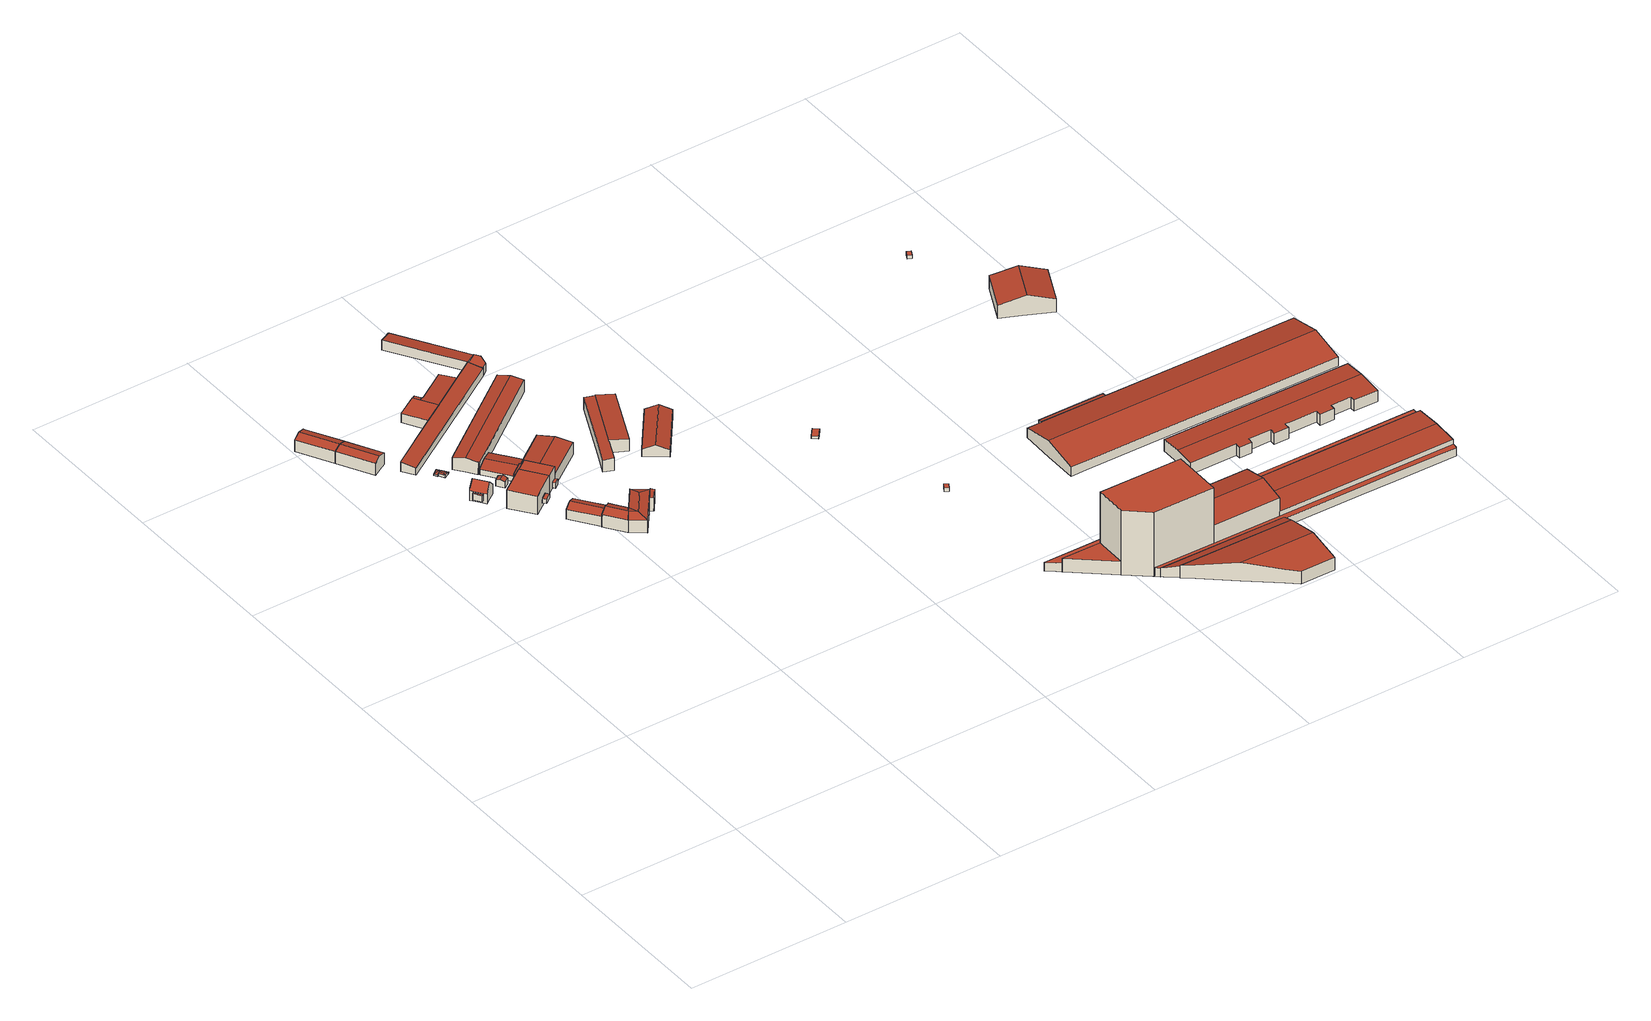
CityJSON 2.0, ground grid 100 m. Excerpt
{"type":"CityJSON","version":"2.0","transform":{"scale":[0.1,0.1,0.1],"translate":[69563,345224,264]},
"CityObjects":{
"building1":{"type":"Building","attributes":{"LoD1 Hoehe":8.53,"Traufenhoehe":7.76,"Firsthoehe":9.3,"Dachflaeche":261.04,"Grundflaeche":250.42,"Grundhoehe":266,"usage":"autoGebMod"},"geometry":[{"type":"MultiSurface","lod":"3","boundaries":[[[0,1,2,3,4]],[[5,1,0,6]],[[7,8,9,6,0,4]],[[9,10,5,6]],[[10,11,12,2,1,5]],[[2,12,13,7,4,3]],[[8,7,13,12,11,10,9]]],"semantics":{"surfaces":[{"type":"RoofSurface","Flaeche":130.96,"Neigung":16.41,"Ausrichtung":61.13},{"type":"RoofSurface","Flaeche":130.09,"Neigung":16.4,"Ausrichtung":-118.85},{"type":"WallSurface"},{"type":"GroundSurface"}],"values":[0,1,2,2,2,2,3]}}]},
"building2":{"type":"Building","attributes":{"LoD1 Hoehe":8.63,"Traufenhoehe":7.85,"Firsthoehe":9.41,"Dachflaeche":257.78,"Grundflaeche":247.1,"Grundhoehe":265.9,"usage":"autoGebMod"},"geometry":[{"type":"MultiSurface","lod":"3","boundaries":[[[1,14,15,16]],[[17,14,1,18]],[[19,20,17,18]],[[20,21,22,15,14,17]],[[22,23,16,15]],[[16,23,24,19,18,1]],[[20,19,24,23,22,21]]],"semantics":{"surfaces":[{"type":"RoofSurface","Flaeche":128.46,"Neigung":16.55,"Ausrichtung":61.15},{"type":"RoofSurface","Flaeche":129.33,"Neigung":16.55,"Ausrichtung":-118.85},{"type":"WallSurface"},{"type":"GroundSurface"}],"values":[0,1,2,2,2,2,3]}}]},
"building3":{"type":"Building","attributes":{"LoD1 Hoehe":4.12,"Traufenhoehe":4.12,"Firsthoehe":4.12,"Dachflaeche":5.31,"Grundflaeche":5.31,"Grundhoehe":268.57,"usage":"autoGebMod"},"geometry":[{"type":"MultiSurface","lod":"3","boundaries":[[[25,26,27,28]],[[29,30,28,27]],[[30,31,25,28]],[[31,32,26,25]],[[32,29,27,26]],[[32,31,30,29]]],"semantics":{"surfaces":[{"type":"RoofSurface","Flaeche":5.31,"Neigung":0},{"type":"WallSurface"},{"type":"GroundSurface"}],"values":[0,1,1,1,1,2]}}]},
"building4":{"type":"Building","attributes":{"LoD1 Hoehe":8.85,"Traufenhoehe":6.51,"Firsthoehe":11.18,"Dachflaeche":128.93,"Grundflaeche":91.38,"Grundhoehe":267.08,"usage":"autoGebMod"},"geometry":[{"type":"MultiSurface","lod":"3","boundaries":[[[33,34,35,36,37]],[[38,39,40,41,35,34,42]],[[43,44,45,46,41,40,39,38]],[[46,47,48,36,35,41]],[[48,49,37,36]],[[49,50,51,52,43,38,42,34,33,37]],[[43,52,51,50,49,48,47,46,45,44]]],"semantics":{"surfaces":[{"type":"RoofSurface","Flaeche":64.51,"Neigung":44.87,"Ausrichtung":55.11},{"type":"RoofSurface","Flaeche":64.43,"Neigung":44.86,"Ausrichtung":-124.88},{"type":"WallSurface"},{"type":"GroundSurface"}],"values":[0,1,2,2,2,2,3]}}]},
"building5":{"type":"Building","attributes":{"LoD1 Hoehe":1.7,"Traufenhoehe":1.61,"Firsthoehe":1.78,"Dachflaeche":12.94,"Grundflaeche":12.86,"Grundhoehe":265.36,"usage":"autoGebMod"},"geometry":[{"type":"MultiSurface","lod":"3","boundaries":[[[53,54,55,56,57]],[[55,58,56]],[[59,58,55,54,60,61]],[[62,63,59,61]],[[63,64,58,59]],[[64,65,66,57,56,58]],[[66,67,53,57]],[[67,68,69,62,61,60,54,53]],[[64,63,62,69,68,67,66,65]]],"semantics":{"surfaces":[{"type":"RoofSurface","Flaeche":5.03,"Neigung":6.43,"Ausrichtung":57.88},{"type":"RoofSurface","Flaeche":2.59,"Neigung":6.15,"Ausrichtung":147.58},{"type":"RoofSurface","Flaeche":5.32,"Neigung":6.18,"Ausrichtung":-118.44},{"type":"WallSurface"},{"type":"GroundSurface"}],"values":[0,1,2,3,3,3,3,3,4]}}]},
"building6":{"type":"Building","attributes":{"LoD1 Hoehe":1.54,"Traufenhoehe":0.931,"Firsthoehe":2.15,"Dachflaeche":18.55,"Grundflaeche":16.25,"Grundhoehe":265.14,"usage":"autoGebMod"},"geometry":[{"type":"MultiSurface","lod":"3","boundaries":[[[70,71,72,73,74,75]],[[76,77,78,79,80,71,70,81,82]],[[83,72,71,80,84]],[[85,86,87,88,81,70,75,74]],[[88,89,90,76,82,81]],[[90,91,77,76]],[[91,92,93,79,78,77]],[[93,94,80,79]],[[94,95,84,80]],[[95,96,83,84]],[[96,97,98,85,74,73,72,83]],[[87,86,85,98,97,96,95,94,93,92,91,90,89,88]]],"semantics":{"surfaces":[{"type":"RoofSurface","Flaeche":3.87,"Neigung":28.68,"Ausrichtung":-128.08},{"type":"RoofSurface","Flaeche":10.02,"Neigung":28.77,"Ausrichtung":53.07},{"type":"RoofSurface","Flaeche":4.66,"Neigung":29.2,"Ausrichtung":-33.5},{"type":"WallSurface"},{"type":"GroundSurface"}],"values":[0,1,2,3,3,3,3,3,3,3,3,4]}}]},
"building7":{"type":"Building","attributes":{"LoD1 Hoehe":4.54,"Traufenhoehe":4.02,"Firsthoehe":5.05,"Dachflaeche":22.39,"Grundflaeche":20.89,"Grundhoehe":266.48,"usage":"autoGebMod"},"geometry":[{"type":"MultiSurface","lod":"3","boundaries":[[[99,100,101,102]],[[103,100,99,104]],[[105,106,103,104]],[[106,107,108,101,100,103]],[[108,109,102,101]],[[102,109,110,105,104,99]],[[106,105,110,109,108,107]]],"semantics":{"surfaces":[{"type":"RoofSurface","Flaeche":11.19,"Neigung":21.06,"Ausrichtung":146.24},{"type":"RoofSurface","Flaeche":11.19,"Neigung":21.06,"Ausrichtung":-33.76},{"type":"WallSurface"},{"type":"GroundSurface"}],"values":[0,1,2,2,2,2,3]}}]},
"building8":{"type":"Building","attributes":{"LoD1 Hoehe":2.71,"Traufenhoehe":2.71,"Firsthoehe":2.71,"Dachflaeche":12.69,"Grundflaeche":12.69,"Grundhoehe":268.35,"usage":"autoGebMod"},"geometry":[{"type":"MultiSurface","lod":"3","boundaries":[[[111,112,113,114]],[[115,116,114,113]],[[116,117,111,114]],[[117,118,112,111]],[[118,115,113,112]],[[118,117,116,115]]],"semantics":{"surfaces":[{"type":"RoofSurface","Flaeche":12.69,"Neigung":0},{"type":"WallSurface"},{"type":"GroundSurface"}],"values":[0,1,1,1,1,2]}}]},
"building9":{"type":"Building","attributes":{"LoD1 Hoehe":12.13,"Traufenhoehe":12.13,"Firsthoehe":12.13,"Dachflaeche":329.48,"Grundflaeche":329.48,"Grundhoehe":265.97,"usage":"autoGebMod"},"children":["building9-1"],"geometry":[{"type":"MultiSurface","lod":"3","boundaries":[[[119,120,121,122,123,124,125]],[[120,119,126,127,128,129,122,121]],[[129,130,123,122]],[[130,131,132,125,124,123]],[[132,126,119,125]],[[127,126,132,131,130,129,128]]],"semantics":{"surfaces":[{"type":"RoofSurface","Flaeche":329.48,"Neigung":0},{"type":"WallSurface"},{"type":"GroundSurface"}],"values":[0,1,1,1,1,2]}}]},
"building9-1":{"type":"BuildingPart","attributes":{"LoD1 Hoehe":11.63,"Traufenhoehe":11.63,"Firsthoehe":11.63,"Dachflaeche":153.76,"Grundflaeche":153.76,"Grundhoehe":265.97},"parents":["building9"],"geometry":[{"type":"MultiSurface","lod":"3","boundaries":[[[133,134,135,136,137,138]],[[129,139,140,141,138,137,136,135]],[[141,142,133,138]],[[142,130,134,133]],[[130,129,135,134]],[[129,130,142,141,140,139]]],"semantics":{"surfaces":[{"type":"RoofSurface","Flaeche":153.76,"Neigung":0},{"type":"WallSurface"},{"type":"GroundSurface"}],"values":[0,1,1,1,1,2]}}]},
"building10":{"type":"Building","attributes":{"LoD1 Hoehe":7.13,"Traufenhoehe":6.23,"Firsthoehe":8.02,"Dachflaeche":216.23,"Grundflaeche":204.34,"Grundhoehe":268.24,"usage":"autoGebMod"},"geometry":[{"type":"MultiSurface","lod":"3","boundaries":[[[143,144,145,146,147]],[[148,144,143,149,150]],[[151,152,153,154,150,149,143,147]],[[154,155,148,150]],[[155,156,157,145,144,148]],[[145,157,158,151,147,146]],[[158,157,156,155,154,153,152,151]]],"semantics":{"surfaces":[{"type":"RoofSurface","Flaeche":108.15,"Neigung":19.09,"Ausrichtung":54.05},{"type":"RoofSurface","Flaeche":108.08,"Neigung":19.09,"Ausrichtung":-125.95},{"type":"WallSurface"},{"type":"GroundSurface"}],"values":[0,1,2,2,2,2,3]}}]},
"building11":{"type":"Building","attributes":{"LoD1 Hoehe":8.85,"Traufenhoehe":8.85,"Firsthoehe":8.85,"Dachflaeche":25.17,"Grundflaeche":25.17,"Grundhoehe":265.88,"usage":"autoGebMod"},"geometry":[{"type":"MultiSurface","lod":"3","boundaries":[[[159,160,161,162,163]],[[164,165,166,160,159,163]],[[166,167,161,160]],[[167,168,162,161]],[[168,164,163,162]],[[164,168,167,166,165]]],"semantics":{"surfaces":[{"type":"RoofSurface","Flaeche":25.17,"Neigung":0},{"type":"WallSurface"},{"type":"GroundSurface"}],"values":[0,1,1,1,1,2]}}]},
"building12":{"type":"Building","attributes":{"LoD1 Hoehe":4.39,"Traufenhoehe":3.6,"Firsthoehe":5.19,"Dachflaeche":329.76,"Grundflaeche":323.41,"Grundhoehe":264.72,"usage":"autoGebMod"},"geometry":[{"type":"MultiSurface","lod":"3","boundaries":[[[169,170,171,172,173,174]],[[175,170,169,176,177,178,179,180]],[[181,182,178,177]],[[182,183,179,178]],[[183,184,180,179]],[[184,185,186,187,188,172,171,170,175,180]],[[188,189,190,174,173,172]],[[190,191,192,176,169,174]],[[192,181,177,176]],[[182,181,192,191,190,189,188,187,186,185,184,183]]],"semantics":{"surfaces":[{"type":"RoofSurface","Flaeche":165.31,"Neigung":11.27,"Ausrichtung":54.09},{"type":"RoofSurface","Flaeche":164.46,"Neigung":11.28,"Ausrichtung":-125.92},{"type":"WallSurface"},{"type":"GroundSurface"}],"values":[0,1,2,2,2,2,2,2,2,3]}}]},
"building13":{"type":"Building","attributes":{"LoD1 Hoehe":3.43,"Traufenhoehe":3.43,"Firsthoehe":3.43,"Dachflaeche":8.01,"Grundflaeche":8.01,"Grundhoehe":267.19,"usage":"autoGebMod"},"geometry":[{"type":"MultiSurface","lod":"3","boundaries":[[[193,194,195,196]],[[197,198,193,196]],[[198,199,194,193]],[[199,200,195,194]],[[200,197,196,195]],[[200,199,198,197]]],"semantics":{"surfaces":[{"type":"RoofSurface","Flaeche":8.01,"Neigung":0},{"type":"WallSurface"},{"type":"GroundSurface"}],"values":[0,1,1,1,1,2]}}]},
"building14":{"type":"Building","attributes":{"LoD1 Hoehe":9.18,"Traufenhoehe":8.26,"Firsthoehe":10.09,"Dachflaeche":442,"Grundflaeche":418.24,"Grundhoehe":267.73,"usage":"autoGebMod"},"children":["building14-1"],"geometry":[{"type":"MultiSurface","lod":"3","boundaries":[[[201,202,203,204,205,206,207,208]],[[209,203,202]],[[209,202,210]],[[211,212,213,214,209,210,215]],[[209,214,213,216,217,218]],[[209,218,219]],[[203,209,219,220]],[[221,222,206,205,204,203,220,223,224,225,226]],[[206,222,207]],[[221,227,228,229,207,222]],[[229,230,231,232,202,201,208,207]],[[232,233,234,235,211,215,210,202]],[[235,236,237,238,216,213,212,211]],[[238,239,240,241,219,218,217,216]],[[241,242,220,219]],[[242,243,244,245,225,224,223,220]],[[245,246,226,225]],[[246,227,221,226]],[[233,232,231,230,229,228,227,246,245,244,243,242,241,239,238,237,236,235,234]]],"semantics":{"surfaces":[{"type":"RoofSurface","Flaeche":91.62,"Neigung":18.71,"Ausrichtung":-52.19},{"type":"RoofSurface","Flaeche":14.82,"Neigung":18.45,"Ausrichtung":37.71},{"type":"RoofSurface","Flaeche":0.281,"Neigung":18.45,"Ausrichtung":36.77},{"type":"RoofSurface","Flaeche":65.99,"Neigung":19.3,"Ausrichtung":54.53},{"type":"RoofSurface","Flaeche":73.76,"Neigung":19.31,"Ausrichtung":-125.44},{"type":"RoofSurface","Flaeche":0.0462,"Neigung":18.61,"Ausrichtung":-135.48},{"type":"RoofSurface","Flaeche":44.16,"Neigung":18.45,"Ausrichtung":-142.29},{"type":"RoofSurface","Flaeche":122.08,"Neigung":18.84,"Ausrichtung":127.83},{"type":"RoofSurface","Flaeche":29.25,"Neigung":18.72,"Ausrichtung":37.83},{"type":"WallSurface"},{"type":"GroundSurface"}],"values":[0,1,2,3,4,5,6,7,8,9,9,9,9,9,9,9,9,9,10]}}]},
"building14-1":{"type":"BuildingPart","attributes":{"LoD1 Hoehe":8.62,"Traufenhoehe":8.39,"Firsthoehe":8.86,"Dachflaeche":19.16,"Grundflaeche":18.8,"Grundhoehe":267.73},"parents":["building14"],"geometry":[{"type":"MultiSurface","lod":"3","boundaries":[[[247,248,249,250,251,252]],[[253,254,255,251,250,249]],[[255,227,252,251]],[[227,246,247,252]],[[246,256,253,249,248,247]],[[253,256,246,227,255,254]]],"semantics":{"surfaces":[{"type":"RoofSurface","Flaeche":19.16,"Neigung":11.07,"Ausrichtung":127.81},{"type":"WallSurface"},{"type":"GroundSurface"}],"values":[0,1,1,1,1,2]}}]},
"building15":{"type":"Building","attributes":{"LoD1 Hoehe":5.9,"Traufenhoehe":5.7,"Firsthoehe":6.1,"Dachflaeche":238.82,"Grundflaeche":238.73,"Grundhoehe":264.48,"usage":"autoGebMod"},"geometry":[{"type":"MultiSurface","lod":"3","boundaries":[[[257,258,259,260,261]],[[262,263,264,261,260,259]],[[264,265,257,261]],[[265,266,258,257]],[[266,262,259,258]],[[262,266,265,264,263]]],"semantics":{"surfaces":[{"type":"RoofSurface","Flaeche":238.82,"Neigung":1.49,"Ausrichtung":59.05},{"type":"WallSurface"},{"type":"GroundSurface"}],"values":[0,1,1,1,1,2]}}]},
"building16":{"type":"Building","attributes":{"LoD1 Hoehe":8.46,"Traufenhoehe":7.76,"Firsthoehe":9.16,"Dachflaeche":602.22,"Grundflaeche":596.68,"Grundhoehe":264.73,"usage":"autoGebMod"},"geometry":[{"type":"MultiSurface","lod":"3","boundaries":[[[267,268,269,270,271,272]],[[273,267,272,274,275,276]],[[277,188,185,276,275,274]],[[185,278,279,280,268,267,273,276]],[[280,281,269,268]],[[281,282,283,271,270,269]],[[271,283,284,277,274,272]],[[277,284,283,282,281,280,279,278,185,188]]],"semantics":{"surfaces":[{"type":"RoofSurface","Flaeche":302.35,"Neigung":7.78,"Ausrichtung":144.57},{"type":"RoofSurface","Flaeche":299.87,"Neigung":7.78,"Ausrichtung":-35.44},{"type":"WallSurface"},{"type":"GroundSurface"}],"values":[0,1,2,2,2,2,2,3]}}]},
"building17":{"type":"Building","attributes":{"LoD1 Hoehe":5.63,"Traufenhoehe":4.81,"Firsthoehe":6.45,"Dachflaeche":842.35,"Grundflaeche":828.37,"Grundhoehe":264.28,"usage":"autoGebMod"},"children":["building17-1","building17-2"],"geometry":[{"type":"MultiSurface","lod":"3","boundaries":[[[285,286,287,288,289,290,291,292,293]],[[294,295,296,290,289,288]],[[296,297,298,299,300,285,293,292,291,290]],[[300,301,286,285]],[[286,301,302,294,288,287]],[[302,301,300,299,298,297,296,295,294]]],"semantics":{"surfaces":[{"type":"RoofSurface","Flaeche":842.35,"Neigung":10.46,"Ausrichtung":147.56},{"type":"WallSurface"},{"type":"GroundSurface"}],"values":[0,1,1,1,1,2]}}]},
"building17-1":{"type":"BuildingPart","attributes":{"LoD1 Hoehe":5.64,"Traufenhoehe":4.88,"Firsthoehe":6.39,"Dachflaeche":437.71,"Grundflaeche":431.55,"Grundhoehe":264.28},"parents":["building17"],"geometry":[{"type":"MultiSurface","lod":"3","boundaries":[[[303,304,305,306]],[[303,306,307]],[[308,309,303,307,310,311]],[[312,313,314,305,304,303]],[[314,315,306,305]],[[315,316,307,306]],[[316,317,318,311,310,307]],[[318,319,320,309,308,311]],[[320,312,303,309]],[[316,315,314,313,312,320,319,318,317]]],"semantics":{"surfaces":[{"type":"RoofSurface","Flaeche":2.2,"Neigung":9.62,"Ausrichtung":58.38},{"type":"RoofSurface","Flaeche":0.0241,"Neigung":11.38,"Ausrichtung":28.62},{"type":"RoofSurface","Flaeche":435.49,"Neigung":9.62,"Ausrichtung":58.47},{"type":"WallSurface"},{"type":"GroundSurface"}],"values":[0,1,2,3,3,3,3,3,3,4]}}]},
"building17-2":{"type":"BuildingPart","attributes":{"LoD1 Hoehe":5.29,"Traufenhoehe":5.29,"Firsthoehe":5.29,"Dachflaeche":67.05,"Grundflaeche":67.05,"Grundhoehe":264.28},"parents":["building17"],"geometry":[{"type":"MultiSurface","lod":"3","boundaries":[[[321,322,289,323,324,325,326,308,327]],[[296,295,294,323,289,322]],[[294,328,324,323]],[[328,329,325,324]],[[329,320,326,325]],[[320,319,318,327,308,326]],[[318,330,321,327]],[[330,296,322,321]],[[296,330,318,319,320,329,328,294,295]]],"semantics":{"surfaces":[{"type":"RoofSurface","Flaeche":67.05,"Neigung":0},{"type":"WallSurface"},{"type":"GroundSurface"}],"values":[0,1,1,1,1,1,1,1,2]}}]},
"building18":{"type":"Building","attributes":{"LoD1 Hoehe":8.62,"Traufenhoehe":8,"Firsthoehe":9.23,"Dachflaeche":1172.79,"Grundflaeche":1157.98,"Grundhoehe":264.48,"usage":"autoGebMod"},"geometry":[{"type":"MultiSurface","lod":"3","boundaries":[[[331,332,333,334,335,336,337]],[[338,331,337,339]],[[338,340,341,342,343,333,332,331]],[[343,344,334,333]],[[344,345,346,336,335,334]],[[346,347,348,339,337,336]],[[348,340,338,339]],[[344,343,342,341,340,348,347,346,345]]],"semantics":{"surfaces":[{"type":"RoofSurface","Flaeche":585.57,"Neigung":9.12,"Ausrichtung":143.5},{"type":"RoofSurface","Flaeche":587.23,"Neigung":9.11,"Ausrichtung":-36.49},{"type":"WallSurface"},{"type":"GroundSurface"}],"values":[0,1,2,2,2,2,2,3]}}]},
"building19":{"type":"Building","attributes":{"LoD1 Hoehe":5.47,"Traufenhoehe":5.02,"Firsthoehe":5.91,"Dachflaeche":275.96,"Grundflaeche":275.1,"Grundhoehe":264.44,"usage":"autoGebMod"},"children":["building19-1"],"geometry":[{"type":"MultiSurface","lod":"3","boundaries":[[[349,350,351,352,353,354,355,356,357]],[[358,359,354,353]],[[359,360,355,354]],[[360,361,356,355]],[[361,362,357,356]],[[362,363,349,357]],[[363,364,365,351,350,349]],[[351,365,366,358,353,352]],[[360,359,358,366,365,364,363,362,361]]],"semantics":{"surfaces":[{"type":"RoofSurface","Flaeche":275.96,"Neigung":4.56,"Ausrichtung":-32.05},{"type":"WallSurface"},{"type":"GroundSurface"}],"values":[0,1,1,1,1,1,1,1,2]}}]},
"building19-1":{"type":"BuildingPart","attributes":{"LoD1 Hoehe":5.13,"Traufenhoehe":4.88,"Firsthoehe":5.37,"Dachflaeche":13.91,"Grundflaeche":13.75,"Grundhoehe":264.44},"parents":["building19"],"geometry":[{"type":"MultiSurface","lod":"3","boundaries":[[[367,368,350,369,370]],[[365,364,363,369,350,368]],[[363,371,370,369]],[[371,372,367,370]],[[372,365,368,367]],[[365,372,371,363,364]]],"semantics":{"surfaces":[{"type":"RoofSurface","Flaeche":13.91,"Neigung":8.71,"Ausrichtung":58.91},{"type":"WallSurface"},{"type":"GroundSurface"}],"values":[0,1,1,1,1,2]}}]},
"building20":{"type":"Building","attributes":{"LoD1 Hoehe":8.17,"Traufenhoehe":7.65,"Firsthoehe":8.69,"Dachflaeche":439.12,"Grundflaeche":437.13,"Grundhoehe":266.51,"usage":"autoGebMod"},"children":["building20-1"],"geometry":[{"type":"MultiSurface","lod":"3","boundaries":[[[373,374,375,376]],[[377,378,374,373]],[[378,379,375,374]],[[379,380,376,375]],[[380,377,373,376]],[[380,379,378,377]]],"semantics":{"surfaces":[{"type":"RoofSurface","Flaeche":439.12,"Neigung":5.46,"Ausrichtung":114.95},{"type":"WallSurface"},{"type":"GroundSurface"}],"values":[0,1,1,1,1,2]}}]},
"building20-1":{"type":"BuildingPart","attributes":{"LoD1 Hoehe":7.99,"Traufenhoehe":7.68,"Firsthoehe":8.3,"Dachflaeche":346.01,"Grundflaeche":344.31,"Grundhoehe":266.51},"parents":["building20"],"geometry":[{"type":"MultiSurface","lod":"3","boundaries":[[[381,382,383,384,385,386,387,388]],[[381,389,390,391,383,382]],[[391,377,384,383]],[[377,380,385,384]],[[380,392,386,385]],[[392,393,394,388,387,386]],[[394,389,381,388]],[[390,389,394,393,392,380,377,391]]],"semantics":{"surfaces":[{"type":"RoofSurface","Flaeche":346.01,"Neigung":5.68,"Ausrichtung":-65.05},{"type":"WallSurface"},{"type":"GroundSurface"}],"values":[0,1,1,1,1,1,1,2]}}]},
"building21":{"type":"Building","attributes":{"LoD1 Hoehe":6.28,"Traufenhoehe":4.66,"Firsthoehe":7.91,"Dachflaeche":579.18,"Grundflaeche":531.36,"Grundhoehe":267.38,"usage":"autoGebMod"},"geometry":[{"type":"MultiSurface","lod":"3","boundaries":[[[395,396,397,398]],[[399,400,397,396]],[[401,402,395,398]],[[402,403,404,399,396,395]],[[404,405,400,399]],[[400,405,406,401,398,397]],[[402,401,406,405,404,403]]],"semantics":{"surfaces":[{"type":"RoofSurface","Flaeche":289.59,"Neigung":23.45,"Ausrichtung":-52.41},{"type":"RoofSurface","Flaeche":289.59,"Neigung":23.45,"Ausrichtung":127.59},{"type":"WallSurface"},{"type":"GroundSurface"}],"values":[0,1,2,2,2,2,3]}}]},
"building22":{"type":"Building","attributes":{"LoD1 Hoehe":1.54,"Traufenhoehe":1.54,"Firsthoehe":1.54,"Dachflaeche":26.48,"Grundflaeche":26.48,"Grundhoehe":267.62,"usage":"autoGebMod"},"geometry":[{"type":"MultiSurface","lod":"3","boundaries":[[[407,408,409,410]],[[411,412,410,409]],[[412,413,407,410]],[[413,414,408,407]],[[414,411,409,408]],[[414,413,412,411]]],"semantics":{"surfaces":[{"type":"RoofSurface","Flaeche":26.48,"Neigung":0},{"type":"WallSurface"},{"type":"GroundSurface"}],"values":[0,1,1,1,1,2]}}]},
"building23":{"type":"Building","attributes":{"LoD1 Hoehe":2.26,"Traufenhoehe":2.26,"Firsthoehe":2.26,"Dachflaeche":9.68,"Grundflaeche":9.68,"Grundhoehe":268,"usage":"autoGebMod"},"geometry":[{"type":"MultiSurface","lod":"3","boundaries":[[[415,416,417,418]],[[419,420,418,417]],[[420,421,415,418]],[[421,422,416,415]],[[422,419,417,416]],[[422,421,420,419]]],"semantics":{"surfaces":[{"type":"RoofSurface","Flaeche":9.68,"Neigung":0},{"type":"WallSurface"},{"type":"GroundSurface"}],"values":[0,1,1,1,1,2]}}]},
"building24":{"type":"Building","attributes":{"LoD1 Hoehe":10.05,"Traufenhoehe":8,"Firsthoehe":12.09,"Dachflaeche":1912.68,"Grundflaeche":1874.93,"Grundhoehe":266.23,"usage":"autoGebMod"},"geometry":[{"type":"MultiSurface","lod":"3","boundaries":[[[423,424,425,426,427]],[[428,425,424,429,430,431]],[[432,433,434,435,436,427,426,425,428,431]],[[436,437,423,427]],[[437,438,439,440,430,429,424,423]],[[440,432,431,430]],[[434,433,432,440,439,438,437,436,435]]],"semantics":{"surfaces":[{"type":"RoofSurface","Flaeche":696.82,"Neigung":11.4,"Ausrichtung":-178.97},{"type":"RoofSurface","Flaeche":1215.86,"Neigung":11.41,"Ausrichtung":1.02},{"type":"WallSurface"},{"type":"GroundSurface"}],"values":[0,1,2,2,2,2,3]}}]},
"building25":{"type":"Building","attributes":{"LoD1 Hoehe":6.66,"Traufenhoehe":5.52,"Firsthoehe":7.8,"Dachflaeche":525.66,"Grundflaeche":497.82,"Grundhoehe":266.34,"usage":"autoGebMod"},"geometry":[{"type":"MultiSurface","lod":"3","boundaries":[[[441,442,443,444,445,446,447,448]],[[449,450,451,442,441,448]],[[451,452,443,442]],[[452,453,454,445,444,443]],[[454,455,446,445]],[[455,456,447,446]],[[456,449,448,447]],[[456,455,454,453,452,451,450,449]]],"semantics":{"surfaces":[{"type":"RoofSurface","Flaeche":525.66,"Neigung":18.74,"Ausrichtung":0.893},{"type":"WallSurface"},{"type":"GroundSurface"}],"values":[0,1,1,1,1,1,1,2]}}]},
"building26":{"type":"Building","attributes":{"name":"ID_80","LoD1 Hoehe":9.2,"Traufenhoehe":8.75,"Firsthoehe":9.65,"Dachflaeche":3426.74,"Grundflaeche":3421,"Grundhoehe":266.22,"usage":"autoGebMod"},"children":["building26-1","building26-2","building26-3"],"geometry":[{"type":"MultiSurface","lod":"3","boundaries":[[[457,458,459,460,461,462]],[[463,464,465,461,460,466]],[[466,467,468,469,470,465,464,463]],[[470,471,472,462,461,465]],[[472,473,474,475,459,458,457,462]],[[475,476,467,466,460,459]],[[468,467,476,475,474,473,472,471,470,469]]],"semantics":{"surfaces":[{"type":"RoofSurface","Flaeche":1709.32,"Neigung":3.32,"Ausrichtung":0.915},{"type":"RoofSurface","Flaeche":1717.42,"Neigung":3.32,"Ausrichtung":-179.04},{"type":"WallSurface"},{"type":"GroundSurface"}],"values":[0,1,2,2,2,2,3]}}]},
"building26-1":{"type":"BuildingPart","attributes":{"LoD1 Hoehe":42.34,"Traufenhoehe":42.34,"Firsthoehe":42.34,"Dachflaeche":1509.8,"Grundflaeche":1509.8,"Grundhoehe":266.22},"parents":["building26"],"geometry":[{"type":"MultiSurface","lod":"3","boundaries":[[[477,478,479,480,481,482,483]],[[484,485,479,478]],[[485,486,487,481,480,479]],[[487,488,482,481]],[[488,489,483,482]],[[489,490,484,478,477,483]],[[490,489,488,487,486,485,484]]],"semantics":{"surfaces":[{"type":"RoofSurface","Flaeche":1509.8,"Neigung":0},{"type":"WallSurface"},{"type":"GroundSurface"}],"values":[0,1,1,1,1,1,2]}}]},
"building26-2":{"type":"BuildingPart","attributes":{"LoD1 Hoehe":19.26,"Traufenhoehe":17.47,"Firsthoehe":21.04,"Dachflaeche":1340,"Grundflaeche":1305.55,"Grundhoehe":266.22},"parents":["building26"],"geometry":[{"type":"MultiSurface","lod":"3","boundaries":[[[491,492,493,494]],[[495,492,491,496]],[[467,476,475,493,492,495]],[[475,487,494,493]],[[487,486,485,496,491,494]],[[485,467,495,496]],[[467,485,486,487,475,476]]],"semantics":{"surfaces":[{"type":"RoofSurface","Flaeche":669.15,"Neigung":13.02,"Ausrichtung":0.914},{"type":"RoofSurface","Flaeche":670.85,"Neigung":13.02,"Ausrichtung":-179.08},{"type":"WallSurface"},{"type":"GroundSurface"}],"values":[0,1,2,2,2,2,3]}}]},
"building26-3":{"type":"BuildingPart","attributes":{"LoD1 Hoehe":8.86,"Traufenhoehe":8.86,"Firsthoehe":8.86,"Dachflaeche":238.29,"Grundflaeche":238.29,"Grundhoehe":266.22},"parents":["building26"],"geometry":[{"type":"MultiSurface","lod":"3","boundaries":[[[497,498,499,500]],[[501,502,489,499,498,497]],[[489,488,500,499]],[[488,501,497,500]],[[488,489,502,501]]],"semantics":{"surfaces":[{"type":"RoofSurface","Flaeche":238.29,"Neigung":0},{"type":"WallSurface"},{"type":"GroundSurface"}],"values":[0,1,1,1,2]}}]},
"building27":{"type":"Building","attributes":{"LoD1 Hoehe":5.63,"Traufenhoehe":5.63,"Firsthoehe":5.63,"Dachflaeche":931.53,"Grundflaeche":931.53,"Grundhoehe":266.32,"usage":"autoGebMod"},"children":["building27-1","building27-2","building27-3"],"geometry":[{"type":"MultiSurface","lod":"3","boundaries":[[[503,504,505,506,507,508,509,510,511]],[[512,513,514,515,506,505,504,503]],[[515,516,507,506]],[[516,517,508,507]],[[517,518,519,520,511,510,509,508]],[[520,512,503,511]],[[513,512,520,519,518,517,516,515,514]]],"semantics":{"surfaces":[{"type":"RoofSurface","Flaeche":931.53,"Neigung":0},{"type":"WallSurface"},{"type":"GroundSurface"}],"values":[0,1,1,1,1,1,2]}}]},
"building27-1":{"type":"BuildingPart","attributes":{"LoD1 Hoehe":5.59,"Traufenhoehe":5.59,"Firsthoehe":5.59,"Dachflaeche":338.47,"Grundflaeche":338.47,"Grundhoehe":266.32},"parents":["building27"],"geometry":[{"type":"MultiSurface","lod":"3","boundaries":[[[521,522,523,524,525]],[[525,526,527,528,522,521]],[[528,529,523,522]],[[529,530,524,523]],[[530,526,525,524]],[[526,530,529,528,527]]],"semantics":{"surfaces":[{"type":"RoofSurface","Flaeche":338.47,"Neigung":0},{"type":"WallSurface"},{"type":"GroundSurface"}],"values":[0,1,1,1,1,2]}}]},
"building27-2":{"type":"BuildingPart","attributes":{"LoD1 Hoehe":6.24,"Traufenhoehe":6.24,"Firsthoehe":6.24,"Dachflaeche":205.65,"Grundflaeche":205.65,"Grundhoehe":266.32},"parents":["building27"],"geometry":[{"type":"MultiSurface","lod":"3","boundaries":[[[531,532,533,534]],[[535,536,532,531]],[[536,537,533,532]],[[537,538,534,533]],[[538,535,531,534]],[[538,537,536,535]]],"semantics":{"surfaces":[{"type":"RoofSurface","Flaeche":205.65,"Neigung":0},{"type":"WallSurface"},{"type":"GroundSurface"}],"values":[0,1,1,1,1,2]}}]},
"building27-3":{"type":"BuildingPart","attributes":{"LoD1 Hoehe":6.53,"Traufenhoehe":6.05,"Firsthoehe":7.01,"Dachflaeche":134.05,"Grundflaeche":132.46,"Grundhoehe":266.32},"parents":["building27"],"geometry":[{"type":"MultiSurface","lod":"3","boundaries":[[[539,540,541,542,543,544,545,546]],[[529,512,540,539]],[[512,520,541,540]],[[520,547,542,541]],[[547,536,543,542]],[[536,535,544,543]],[[535,548,545,544]],[[548,530,546,545]],[[530,529,539,546]],[[520,512,529,530,548,535,536,547]]],"semantics":{"surfaces":[{"type":"RoofSurface","Flaeche":134.05,"Neigung":8.83,"Ausrichtung":1.21},{"type":"WallSurface"},{"type":"GroundSurface"}],"values":[0,1,1,1,1,1,1,1,1,2]}}]},
"building28":{"type":"Building","attributes":{"LoD1 Hoehe":5.76,"Traufenhoehe":5.39,"Firsthoehe":6.13,"Dachflaeche":508.83,"Grundflaeche":494.9,"Grundhoehe":266.21,"usage":"autoGebMod"},"geometry":[{"type":"MultiSurface","lod":"3","boundaries":[[[549,447,550,551,552,553,554,555,556,557,558,559]],[[560,561,555,554]],[[561,470,556,555]],[[470,469,468,484,559,558,557,556]],[[484,562,549,559]],[[562,563,447,549]],[[563,564,550,447]],[[564,565,551,550]],[[565,566,567,560,554,553,552,551]],[[469,470,561,560,567,566,565,564,563,562,484,468]]],"semantics":{"surfaces":[{"type":"RoofSurface","Flaeche":508.83,"Neigung":13.42,"Ausrichtung":-179.05},{"type":"WallSurface"},{"type":"GroundSurface"}],"values":[0,1,1,1,1,1,1,1,1,2]}}]},
"building29":{"type":"Building","attributes":{"name":"ID_65","LoD1 Hoehe":8.49,"Traufenhoehe":6.08,"Firsthoehe":10.9,"Dachflaeche":7240.48,"Grundflaeche":7053.41,"Grundhoehe":265.78,"usage":"autoGebMod"},"children":["building29-1","building29-2"],"geometry":[{"type":"MultiSurface","lod":"3","boundaries":[[[568,569,570,571,572,573,574,575,576,577,578,579,580]],[[581,582,583,584,585,572,571,570,569,586]],[[573,587,588,589,575,574]],[[589,590,576,575]],[[590,591,592,578,577,576]],[[592,593,579,578]],[[593,594,595,568,580,579]],[[595,596,597,586,569,568]],[[597,598,599,600,601,602,585,584,583,582,581,586]],[[602,603,587,573,572,585]],[[593,592,591,590,589,588,587,603,602,601,600,599,598,597,596,595,594]]],"semantics":{"surfaces":[{"type":"RoofSurface","Flaeche":3624.12,"Neigung":13.05,"Ausrichtung":2.04},{"type":"RoofSurface","Flaeche":3616.37,"Neigung":13.05,"Ausrichtung":-178.99},{"type":"WallSurface"},{"type":"GroundSurface"}],"values":[0,1,2,2,2,2,2,2,2,2,3]}}]},
"building29-1":{"type":"BuildingPart","attributes":{"LoD1 Hoehe":5.63,"Traufenhoehe":5.3,"Firsthoehe":5.95,"Dachflaeche":125.16,"Grundflaeche":122.35,"Grundhoehe":265.78},"parents":["building29"],"geometry":[{"type":"MultiSurface","lod":"3","boundaries":[[[604,605,606,607]],[[592,591,605,604]],[[591,608,606,605]],[[608,609,607,606]],[[609,592,604,607]],[[609,608,591,592]]],"semantics":{"surfaces":[{"type":"RoofSurface","Flaeche":125.16,"Neigung":12.17,"Ausrichtung":0.978},{"type":"WallSurface"},{"type":"GroundSurface"}],"values":[0,1,1,1,1,2]}}]},
"building29-2":{"type":"BuildingPart","attributes":{"LoD1 Hoehe":5.28,"Traufenhoehe":5.28,"Firsthoehe":5.28,"Dachflaeche":1.01,"Grundflaeche":1.01,"Grundhoehe":265.78},"parents":["building29"],"geometry":[{"type":"MultiSurface","lod":"3","boundaries":[[[610,611,612,606]],[[591,590,611,610]],[[590,613,612,611]],[[613,608,606,612]],[[608,591,610,606]],[[608,613,590,591]]],"semantics":{"surfaces":[{"type":"RoofSurface","Flaeche":1.01,"Neigung":0},{"type":"WallSurface"},{"type":"GroundSurface"}],"values":[0,1,1,1,1,2]}}]},
"building30":{"type":"Building","attributes":{"LoD1 Hoehe":2.18,"Traufenhoehe":2.18,"Firsthoehe":2.18,"Dachflaeche":9.86,"Grundflaeche":9.86,"Grundhoehe":267.77,"usage":"autoGebMod"},"geometry":[{"type":"MultiSurface","lod":"3","boundaries":[[[614,615,616,617,618]],[[619,620,621,617,616,615]],[[621,622,618,617]],[[622,623,614,618]],[[623,619,615,614]],[[619,623,622,621,620]]],"semantics":{"surfaces":[{"type":"RoofSurface","Flaeche":9.86,"Neigung":0},{"type":"WallSurface"},{"type":"GroundSurface"}],"values":[0,1,1,1,1,2]}}]},
"building31":{"type":"Building","attributes":{"LoD1 Hoehe":7.76,"Traufenhoehe":7.13,"Firsthoehe":8.38,"Dachflaeche":3065.4,"Grundflaeche":3055.89,"Grundhoehe":266.23,"usage":"autoGebMod"},"geometry":[{"type":"MultiSurface","lod":"3","boundaries":[[[624,625,626,627,628]],[[629,630,631,624,628,632,633,634,635,636,637,638,639,640,641,642,643,644,645,646,647,648,649,650,651,652,653]],[[654,655,656,638,637,636]],[[656,657,639,638]],[[657,658,659,641,640,639]],[[659,660,642,641]],[[660,661,662,644,643,642]],[[662,663,664,646,645,644]],[[664,665,666,648,647,646]],[[666,667,649,648]],[[667,668,669,651,650,649]],[[669,670,652,651]],[[670,671,672,629,653,652]],[[672,673,630,629]],[[673,674,675,676,625,624,631,630]],[[676,677,678,627,626,625]],[[678,679,680,632,628,627]],[[680,681,633,632]],[[681,682,683,635,634,633]],[[683,654,636,635]],[[669,668,667,666,665,664,663,662,661,660,659,658,657,656,655,654,683,682,681,680,679,678,677,676,675,674,673,672,671,670]]],"semantics":{"surfaces":[{"type":"RoofSurface","Flaeche":1480,"Neigung":4.51,"Ausrichtung":0.964},{"type":"RoofSurface","Flaeche":1585.4,"Neigung":4.55,"Ausrichtung":-179.03},{"type":"WallSurface"},{"type":"GroundSurface"}],"values":[0,1,2,2,2,2,2,2,2,2,2,2,2,2,2,2,2,2,2,2,3]}}]},
"building32":{"type":"Building","attributes":{"LoD1 Hoehe":10.95,"Traufenhoehe":8.6,"Firsthoehe":13.3,"Dachflaeche":855.84,"Grundflaeche":819.73,"Grundhoehe":266.27,"usage":"autoGebMod"},"geometry":[{"type":"MultiSurface","lod":"3","boundaries":[[[684,685,686,687,688]],[[689,690,684,688,691]],[[692,693,694,695,685,684,690,689]],[[695,696,697,687,686,685]],[[697,698,699,691,688,687]],[[699,692,689,691]],[[693,692,699,698,697,696,695,694]]],"semantics":{"surfaces":[{"type":"RoofSurface","Flaeche":427.49,"Neigung":16.7,"Ausrichtung":115.28},{"type":"RoofSurface","Flaeche":428.35,"Neigung":16.7,"Ausrichtung":-64.73},{"type":"WallSurface"},{"type":"GroundSurface"}],"values":[0,1,2,2,2,2,3]}}]}
},
"vertices":[
[49,4051,113],[165,3841,113],[211,3865,98],[98,4070,98],[95,4076,98],[118,3818,98],[4,4025,98],[95,4076,20],[49,4051,20],[4,4025,20],[118,3818,20],[165,3841,20],[211,3865,20],[98,4070,20],
[278,3635,113],[324,3660,97],[211,3865,97],[233,3610,97],[118,3818,97],[118,3818,19],[233,3610,19],[278,3635,19],[324,3660,19],[211,3865,19],[165,3841,19],
[544,3070,87],[513,3114,87],[505,3109,87],[536,3064,87],[505,3109,46],[536,3064,46],[544,3070,46],[513,3114,46],
[556,3171,122],[539,3159,143],[595,3079,143],[633,3105,96],[578,3186,96],[501,3132,96],[513,3114,96],[544,3070,96],[557,3052,96],[508,3138,105],[501,3132,31],[513,3114,31],[544,3070,31],[557,3052,31],[595,3079,31],[633,3105,31],[578,3186,31],[556,3171,31],[539,3159,31],[508,3138,31],
[528,3433,30],[515,3426,31],[528,3405,31],[549,3399,30],[549,3400,30],[522,3382,30],[502,3418,30],[507,3421,30],[501,3418,30],[501,3418,14],[502,3418,14],[522,3382,14],[549,3399,14],[549,3400,14],[528,3433,14],[515,3426,14],[507,3421,14],
[521,3429,33],[517,3434,33],[489,3439,22],[498,3424,21],[501,3418,21],[502,3418,21],[549,3400,31],[562,3408,22],[539,3439,22],[530,3450,22],[521,3460,22],[528,3433,28],[529,3433,28],[488,3440,22],[520,3461,22],[501,3418,11],[502,3418,11],[521,3429,11],[528,3433,11],[529,3433,11],[549,3400,11],[562,3408,11],[539,3439,11],[530,3450,11],[521,3460,11],[520,3461,11],[488,3440,11],[489,3439,11],[498,3424,11],
[738,3161,75],[706,3139,75],[721,3117,65],[753,3139,65],[691,3161,65],[724,3183,65],[724,3183,25],[691,3161,25],[706,3139,25],[721,3117,25],[753,3139,25],[738,3161,25],
[791,2878,71],[805,2858,71],[847,2888,71],[833,2908,71],[847,2888,44],[833,2908,44],[791,2878,44],[805,2858,44],
[729,2834,141],[791,2878,141],[833,2908,141],[885,2946,141],[785,3085,141],[779,3081,141],[629,2973,141],[729,2834,20],[791,2878,20],[833,2908,20],[885,2946,20],[785,3085,20],[779,3081,20],[629,2973,20],
[858,3138,136],[785,3085,136],[885,2946,136],[919,2970,136],[950,2992,136],[958,2998,136],[919,2970,20],[950,2992,20],[958,2998,20],[858,3138,20],
[856,2721,123],[972,2561,123],[1014,2591,105],[931,2705,105],[898,2751,105],[930,2530,105],[838,2708,115],[814,2691,105],[898,2751,42],[856,2721,42],[838,2708,42],[814,2691,42],[930,2530,42],[972,2561,42],[1014,2591,42],[931,2705,42],
[815,3139,107],[764,3101,107],[779,3081,107],[858,3138,107],[842,3159,107],[842,3159,19],[815,3139,19],[764,3101,19],[779,3081,19],[858,3138,19],
[754,3355,59],[877,3185,59],[940,3232,43],[941,3233,43],[909,3276,43],[814,3400,44],[842,3159,50],[694,3311,44],[690,3317,44],[688,3315,44],[769,3205,44],[815,3139,44],[690,3317,7],[688,3315,7],[769,3205,7],[815,3139,7],[842,3159,7],[877,3185,7],[940,3232,7],[941,3233,7],[909,3276,7],[814,3400,7],[754,3355,7],[694,3311,7],
[950,2992,66],[919,2970,66],[931,2953,66],[962,2976,66],[962,2976,32],[950,2992,32],[919,2970,32],[931,2953,32],
[1080,2498,120],[1079,2497,120],[1088,2423,138],[1112,2453,138],[1174,2533,138],[1189,2554,138],[1180,2627,120],[1132,2566,120],[1046,2455,138],[1079,2498,120],[1014,2591,120],[1014,2590,120],[972,2560,138],[1046,2456,138],[1034,2563,120],[930,2530,120],[1013,2414,120],[1014,2412,120],[1015,2412,120],[1097,2349,120],[1264,2562,120],[1263,2563,120],[1143,2409,120],[1205,2488,120],[1215,2501,120],[1216,2500,120],[1264,2562,37],[1263,2563,37],[1180,2627,37],[1132,2566,37],[1080,2498,37],[1079,2497,37],[1079,2498,37],[1034,2563,37],[1014,2591,37],[1014,2590,37],[972,2560,37],[930,2530,37],[1013,2414,37],[1014,2412,37],[1015,2412,37],[1097,2349,37],[1143,2409,37],[1205,2488,37],[1215,2501,37],[1216,2500,37],
[1216,2500,126],[1233,2487,122],[1235,2485,121],[1235,2486,121],[1283,2548,121],[1264,2562,126],[1235,2485,37],[1235,2486,37],[1283,2548,37],[1233,2487,37],
[620,3924,66],[701,3789,66],[830,3870,62],[773,3966,62],[749,4004,62],[830,3870,5],[773,3966,5],[749,4004,5],[620,3924,5],[701,3789,5],
[900,3079,99],[958,2998,85],[959,2997,85],[962,2999,85],[1199,3168,85],[1140,3250,99],[858,3138,89],[1079,3333,85],[941,3233,85],[842,3159,86],[1079,3333,7],[858,3138,7],[900,3079,7],[958,2998,7],[959,2997,7],[962,2999,7],[1199,3168,7],[1140,3250,7],
[371,3578,67],[418,3505,51],[420,3505,51],[1212,4009,51],[1198,4031,56],[1166,4084,67],[1044,4007,67],[830,3870,67],[701,3789,67],[1212,4009,3],[1198,4031,3],[1166,4084,3],[1044,4007,3],[830,3870,3],[701,3789,3],[371,3578,3],[418,3505,3],[420,3505,3],
[986,4547,52],[985,4548,52],[983,4551,52],[910,4505,66],[908,4504,67],[1220,4120,56],[1240,4133,52],[1077,4231,66],[1166,4086,67],[986,4547,3],[985,4548,3],[983,4551,3],[910,4505,3],[908,4504,3],[1077,4231,3],[1166,4086,3],[1220,4120,3],[1240,4133,3],
[1167,4084,56],[1166,4084,56],[1212,4009,56],[1245,4030,56],[1260,4099,56],[1240,4133,56],[1166,4086,56],[1245,4030,3],[1260,4099,3],[1167,4084,3],
[648,3372,97],[686,3321,87],[690,3317,86],[694,3311,85],[814,3400,85],[1305,3764,85],[1260,3824,97],[603,3433,85],[1214,3885,85],[603,3433,5],[648,3372,5],[686,3321,5],[690,3317,5],[694,3311,5],[814,3400,5],[1305,3764,5],[1260,3824,5],[1214,3885,5],
[799,3984,55],[791,3979,55],[772,3967,55],[773,3966,55],[830,3870,64],[1044,4007,64],[988,4099,55],[802,3980,55],[799,3983,55],[830,3870,4],[1044,4007,4],[988,4099,4],[802,3980,4],[799,3983,4],[799,3984,4],[791,3979,4],[772,3967,4],[773,3966,4],
[749,4004,58],[772,3967,58],[799,3984,53],[776,4021,53],[776,4021,4],[749,4004,4],
[1344,3049,112],[1443,3003,102],[1612,3368,102],[1514,3413,112],[1344,3049,25],[1443,3003,25],[1612,3368,25],[1514,3413,25],
[1278,2908,108],[1343,3048,108],[1343,3049,108],[1344,3049,108],[1514,3413,108],[1458,3440,102],[1288,3074,102],[1222,2934,102],[1278,2908,25],[1343,3048,25],[1343,3049,25],[1458,3440,25],[1288,3074,25],[1222,2934,25],
[1461,2915,80],[1521,2870,113],[1737,3150,113],[1678,3196,80],[1580,2824,80],[1796,3105,80],[1678,3196,34],[1461,2915,34],[1521,2870,34],[1580,2824,34],[1796,3105,34],[1737,3150,34],
[2279,2524,52],[2309,2498,52],[2352,2549,52],[2322,2575,52],[2352,2549,36],[2322,2575,36],[2279,2524,36],[2309,2498,36],
[2601,1719,63],[2621,1750,63],[2599,1764,63],[2579,1733,63],[2599,1764,40],[2579,1733,40],[2601,1719,40],[2621,1750,40],
[3876,2,103],[3879,202,143],[3416,210,143],[3595,58,113],[3660,4,103],[3233,364,113],[3882,390,105],[3882,405,102],[3171,417,102],[3171,417,22],[3233,364,22],[3416,210,22],[3595,58,22],[3660,4,22],[3876,2,22],[3879,202,22],[3882,390,22],[3882,405,22],
[3105,473,82],[3171,417,101],[3882,405,101],[3882,450,86],[3882,462,82],[3882,468,80],[3879,472,79],[3092,484,79],[3092,484,23],[3105,473,23],[3171,417,23],[3882,405,23],[3882,450,23],[3882,462,23],[3882,468,23],[3879,472,23],
[4370,793,110],[3911,800,110],[3875,800,110],[3872,647,119],[4980,629,119],[4983,783,110],[3937,491,110],[4370,484,110],[4978,474,110],[3869,492,110],[3869,492,22],[3937,491,22],[4370,484,22],[4978,474,22],[4980,629,22],[4983,783,22],[4370,793,22],[3911,800,22],[3875,800,22],[3872,647,22],
[3062,509,446],[3066,506,446],[3446,499,446],[3448,653,446],[3451,807,446],[2936,816,446],[2933,618,446],[3066,506,22],[3446,499,22],[3448,653,22],[3451,807,22],[2936,816,22],[2933,618,22],[3062,509,22],
[3448,653,233],[3872,647,233],[3875,800,197],[3451,807,197],[3869,492,197],[3446,499,197],
[2695,820,111],[2696,819,111],[2933,618,111],[2936,816,111],[2695,820,22],[2696,819,22],
[3432,808,79],[3911,800,79],[4370,793,79],[4983,783,79],[4983,841,79],[4983,843,79],[4370,853,79],[3892,860,79],[3433,868,79],[3432,808,23],[3911,800,23],[4370,793,23],[4983,783,23],[4983,841,23],[4983,843,23],[4370,853,23],[3892,860,23],[3433,868,23],
[2669,841,79],[2695,820,79],[3217,811,79],[3219,872,79],[2622,881,79],[2622,881,23],[2669,841,23],[2695,820,23],[3217,811,23],[3219,872,23],
[3220,873,86],[3432,869,86],[3434,967,86],[3223,969,86],[3220,873,23],[3432,869,23],[3434,967,23],[3223,969,23],
[3217,811,93],[3432,808,93],[3433,868,84],[3432,868,84],[3432,869,84],[3220,873,84],[3220,872,84],[3219,872,84],[3432,868,23],[3220,872,23],
[3092,484,78],[3882,468,78],[3882,462,76],[4370,454,76],[4590,451,76],[4977,443,76],[4977,447,77],[4978,474,83],[4370,484,83],[3937,491,83],[3066,506,83],[4977,443,22],[4977,447,22],[3092,484,22],[3879,472,22],[3882,468,22],[3882,462,22],[4370,454,22],[4590,451,22],
[3227,1891,79],[3223,1686,127],[3319,1684,127],[3729,1677,127],[4929,1656,127],[4933,1863,79],[4370,1873,79],[3736,1884,79],[3736,1885,79],[3733,1885,79],[3324,1892,79],[3324,1890,79],[3323,1890,79],[3315,1478,79],[3726,1471,79],[3727,1471,79],[4370,1459,79],[4926,1449,79],[3220,1479,79],[4933,1863,18],[4370,1873,18],[3736,1884,18],[3736,1885,18],[3733,1885,18],[3324,1892,18],[3324,1890,18],[3323,1890,18],[3227,1891,18],[3223,1686,18],[3220,1479,18],[3315,1478,18],[3726,1471,18],[3727,1471,18],[4370,1459,18],[4926,1449,18],[4929,1656,18],
[3324,1892,77],[3733,1885,77],[3733,1915,71],[3325,1922,71],[3733,1915,18],[3325,1922,18],
[3733,1885,71],[3736,1885,71],[3737,1915,71],[3737,1915,18],
[3626,3499,59],[3642,3532,59],[3625,3540,59],[3618,3543,59],[3602,3510,59],[3642,3532,38],[3625,3540,38],[3618,3543,38],[3602,3510,38],[3626,3499,38],
[4918,1228,106],[4920,1354,96],[4370,1363,96],[3746,1373,96],[3744,1248,106],[4766,1078,94],[4915,1074,94],[4916,1101,96],[3741,1123,96],[4033,1119,96],[4033,1116,96],[4033,1089,94],[4111,1087,94],[4112,1115,96],[4112,1118,96],[4254,1116,96],[4254,1113,96],[4253,1082,94],[4344,1080,94],[4344,1111,96],[4344,1115,96],[4370,1114,96],[4547,1112,96],[4547,1108,96],[4547,1077,94],[4636,1075,94],[4636,1106,96],[4636,1109,96],[4766,1108,96],[4766,1104,96],[4111,1087,22],[4112,1115,22],[4112,1118,22],[4254,1116,22],[4254,1113,22],[4253,1082,22],[4344,1080,22],[4344,1111,22],[4344,1115,22],[4370,1114,22],[4547,1112,22],[4547,1108,22],[4547,1077,22],[4636,1075,22],[4636,1106,22],[4636,1109,22],[4766,1108,22],[4766,1104,22],[4766,1078,22],[4915,1074,22],[4916,1101,22],[4918,1228,22],[4920,1354,22],[4370,1363,22],[3746,1373,22],[3744,1248,22],[3741,1123,22],[4033,1119,22],[4033,1116,22],[4033,1089,22],
[3844,2758,156],[3985,2691,109],[4017,2760,109],[4096,2928,109],[3956,2995,156],[3702,2825,109],[3840,2760,154],[3815,3063,109],[3702,2825,23],[3840,2760,23],[3844,2758,23],[3985,2691,23],[4017,2760,23],[4096,2928,23],[3956,2995,23],[3815,3063,23]
]}
